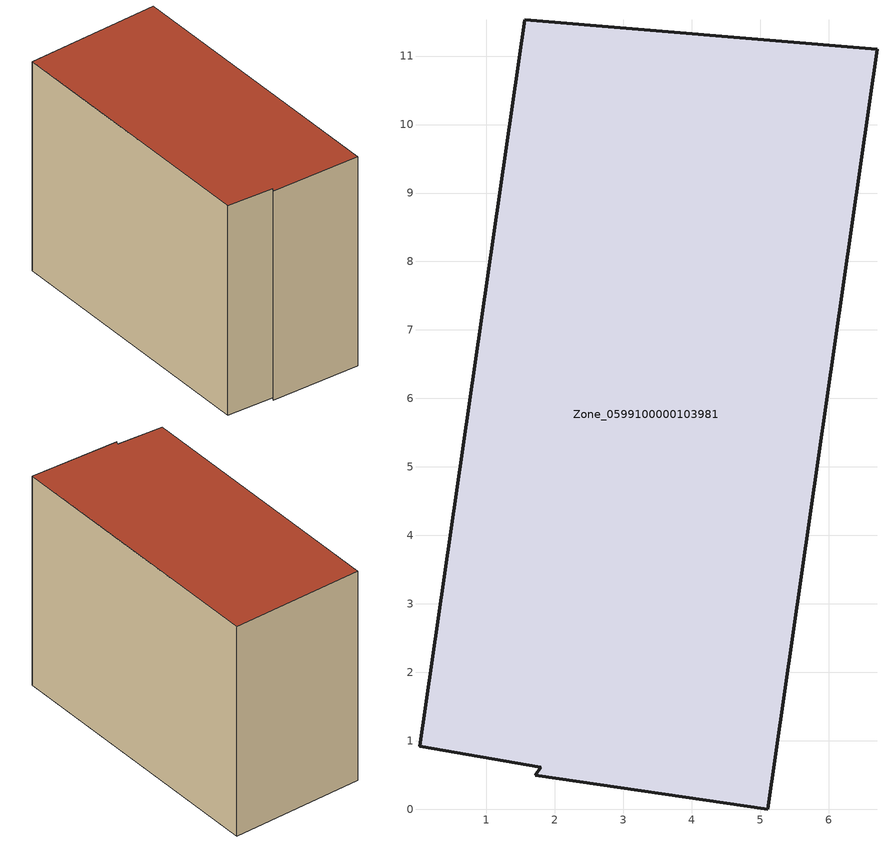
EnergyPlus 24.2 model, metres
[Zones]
Zone_0599100000103981
 floor ground (C_G): 1.71,0.49 1.8,0.61 0.03,0.92 1.56,11.53 6.71,11.1 5.11,0 z0
 wall outside (C_F): 1.8,0.61 1.71,0.49 5.11,0 6.71,11.1 1.56,11.53 0.03,0.92 1.8,0.61 z0:8.18
 roof outside (C_R): 6.71,11.1 1.56,11.53 0.03,0.92 1.8,0.61 1.71,0.49 5.11,0 z8.18
[BUILDING]
Pand.0599100000103981: North Axis=0; Terrain=City; Loads Convergence Tolerance Value=0.04; Temperature Convergence Tolerance Value=0.4; Solar Distribution=FullExterior; Maximum Number of Warmup Days=25; Minimum Number of Warmup Days=1
[Site:Location]
Rotterdam.The.Hague.AP_ZH_NLD Design_Conditions: Latitude=51.96; Longitude=4.45; Time Zone=1; Elevation=-4.5
[SITE:GROUNDTEMPERATURE:BUILDINGSURFACE]
18, 18, 18, 18, 18, 18, 18, 18, 18, 18, 18, 18
[MATERIAL] Thermal Absorptance=0.9; Solar Absorptance=0.7; Visible Absorptance=0.7
Name | Roughness | Thickness | Conductivity | Density | Specific Heat
G.TC.1992-2005 | MediumSmooth | 0.15 | 0.06 | 540 | 1210
F.TC.1992-2005 | Rough | 0.3 | 0.12 | 1920 | 840
R.TC.1992-2005 | MediumRough | 0.2 | 0.08 | 1500 | 1000
[CONSTRUCTION]
C_G: G.TC.1992-2005
C_F: F.TC.1992-2005
C_R: R.TC.1992-2005
[ZONE]
Zone_0599100000103981: Type=1; Multiplier=1; Ceiling Height=Autocalculate; Volume=Autocalculate; Floor Area=autocalculate; Part of Total Floor Area=Yes
[ZONEINFILTRATION:DESIGNFLOWRATE]
Infil_Zone_0599100000103981: Zone or ZoneList or Space or SpaceList=Zone_0599100000103981; Schedule=AlwaysOn; Design Flow Rate Calculation Method=Flow/Area; Flow Rate per Floor Area=0.0015; Constant Term Coefficient=1; Temperature Term Coefficient=0; Velocity Term Coefficient=0; Velocity Squared Term Coefficient=0
[HVACTEMPLATE:ZONE:IDEALLOADSAIRSYSTEM]
Zone_0599100000103981: Maximum Heating Supply Air Temperature=50; Minimum Cooling Supply Air Temperature=13; Maximum Heating Supply Air Humidity Ratio=0.0156; Minimum Cooling Supply Air Humidity Ratio=0.0077; Heating Limit=NoLimit; Cooling Limit=NoLimit; Dehumidification Control Type=ConstantSensibleHeatRatio; Cooling Sensible Heat Ratio=0.7; Dehumidification Setpoint=60; Humidification Control Type=None; Humidification Setpoint=30; Outdoor Air Method=None; Outdoor Air Flow Rate per Person=0.00944; Outdoor Air Flow Rate per Zone Floor Area=0; Outdoor Air Flow Rate per Zone=0; Demand Controlled Ventilation Type=None; Outdoor Air Economizer Type=NoEconomizer; Heat Recovery Type=None; Sensible Heat Recovery Effectiveness=0.7; Latent Heat Recovery Effectiveness=0.65
[ZONECONTROL:THERMOSTAT]
ThermostatControl_Zone_0599100000103981: Zone or ZoneList=Zone_0599100000103981; Control Type Schedule=DualSetpointControlType; Control 1=Thermostat_Zone_0599100000103981; Temperature Difference Between Cutout And Setpoint=0
[THERMOSTATSETPOINT:DUALSETPOINT]
Thermostat_Zone_0599100000103981: Heating Setpoint Temperature Schedule=HeatingSetpoint_Zone_0599100000103981; Cooling Setpoint Temperature Schedule=CoolingSetpoint_Zone_0599100000103981
[SCHEDULE:COMPACT]
HeatingSetpoint_Zone_0599100000103981: Through: 12/31, For: AllDays, Until: 24:00, 21
CoolingSetpoint_Zone_0599100000103981: Through: 12/31, For: AllDays, Until: 24:00, 24
DualSetpointControlType: Through: 12/31, For: AllDays, Until: 24:00, 4
AlwaysOn: Through: 12/31, For: AllDays, Until: 24:00, 1
